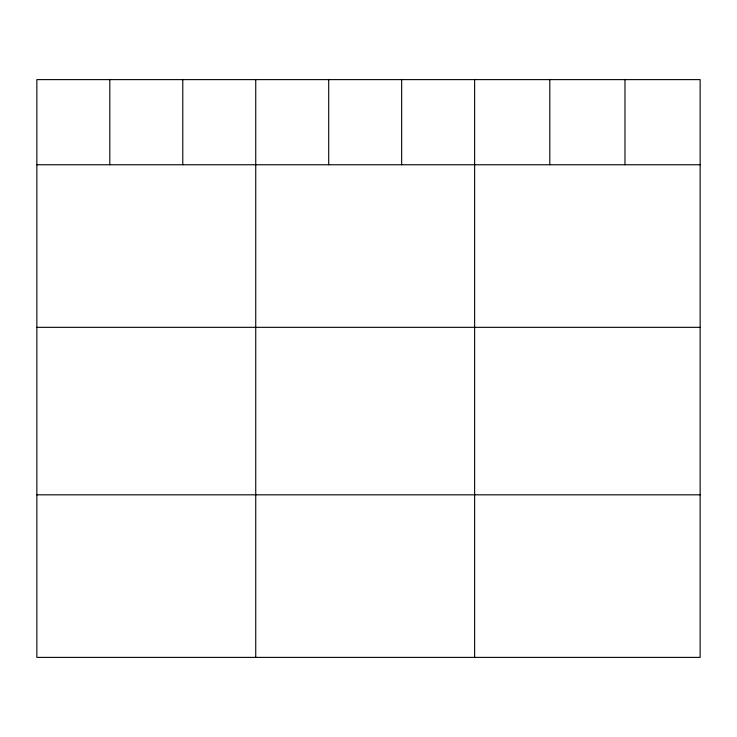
<?xml version="1.0" encoding="UTF-8"?>
<svg xmlns="http://www.w3.org/2000/svg" width="737" height="737" viewBox="0 0 737 737"><rect width="100%" height="100%" fill="white"/><g stroke="black" fill="none" stroke-linecap="round" stroke-linejoin="round"><path stroke-width="1.11" d="M700.15 164.756L700.15 657.386L36.85 657.386L36.85 79.614L700.15 79.614L700.15 164.756L36.85 164.756M36.85 327.329L700.15 327.329M36.85 494.822L700.15 494.822M624.976 79.614L624.976 164.756M549.802 79.614L549.802 164.756M474.628 79.614L474.628 657.386M401.665 79.614L401.665 164.756M328.702 79.614L328.702 164.756M255.739 79.614L255.739 657.386M182.776 79.614L182.776 164.756M109.813 79.614L109.813 164.756"/></g></svg>
